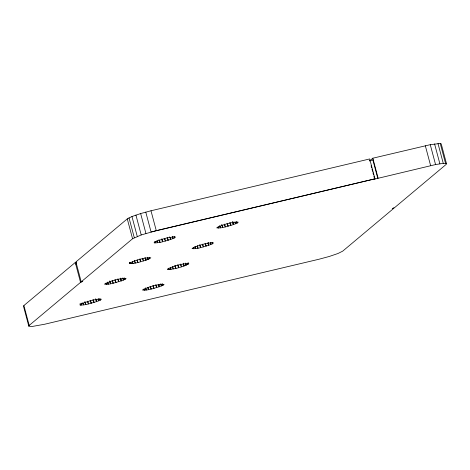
<?xml version="1.0" encoding="UTF-8"?>
<svg xmlns="http://www.w3.org/2000/svg" width="470" height="470" viewBox="0 0 470 470"><rect width="100%" height="100%" fill="white"/><g stroke="black" fill="none" stroke-linecap="round" stroke-linejoin="round"><path stroke-width="0.7" d="M76.686 262.142L75.259 262.483L23.899 305.541L23.5 306.276L28.793 326.162L32.019 326.509L44.668 324.235L319.012 259.228L329.358 256.444L338.042 253.477L342.724 251.127L394.083 208.069L392.515 208.445L394.741 207.517L446.101 164.459L446.5 163.725L441.207 143.838L440.243 143.468L430.267 144.678L372.816 158.208L369.455 161.028M28.793 326.162L29.193 325.428L80.546 282.37L82.773 281.442L81.21 281.818L75.917 261.931L127.276 218.873L131.958 216.523L140.642 213.556L150.988 210.772L369.684 158.948L374.972 178.835L374.643 179.111L435.555 164.565L443.275 163.378L446.5 163.725M188.599 263.999L188.817 263.605C181.602 263.5 174.141 265.95 167.596 268.975L167.379 269.375C174.593 269.475 182.049 267.025 188.599 263.999L188.235 262.63M81.21 281.818L132.564 238.76L141.217 234.953L156.281 230.658L374.972 178.835L151.07 231.98L145.776 212.093M370.107 160.54L369.772 160.816L373.239 159.8M169.623 236.809L170.704 239.442L174.411 237.967L175.551 237.009C168.336 236.909 160.881 239.353 154.33 242.385L154.119 242.779C159.718 243.237 165.328 240.899 170.704 239.442L170.375 237.303M232.333 221.952L233.408 224.584L237.115 223.109L238.261 222.151C231.046 222.046 223.591 224.496 217.04 227.521L216.829 227.915C222.428 228.379 228.038 226.041 233.408 224.584L232.973 221.734M144.901 257.536L145.976 260.168L149.689 258.694L150.829 257.736C143.614 257.636 136.159 260.08 129.608 263.112L129.397 263.505C134.996 263.964 140.606 261.625 145.976 260.168L145.653 258.03M207.875 243.337L208.686 245.311L212.393 243.836L213.539 242.878C206.324 242.773 198.869 245.222 192.318 248.248L192.101 248.648C197.706 249.106 203.31 246.768 208.686 245.311L208.251 242.461M120.179 278.264L121.254 280.896L124.961 279.421L126.107 278.463C118.892 278.363 111.437 280.807 104.886 283.839L104.675 284.233C110.274 284.697 115.884 282.358 121.254 280.896L120.925 278.757M95.451 298.996L96.532 301.623L100.239 300.154L101.385 299.19C94.17 299.09 86.715 301.54 80.164 304.566L79.947 304.96C85.552 305.424 91.162 303.085 96.532 301.623L96.203 299.49M158.431 284.791L159.242 286.765L162.949 285.29L164.089 284.332C156.88 284.233 149.419 286.676 142.868 289.708L142.657 290.102C148.256 290.56 153.866 288.222 159.242 286.765L158.913 284.626M75.682 264.075L76.728 263.823M229.771 222.757L230.882 225.394L230.153 222.651M227.016 223.532L228.126 226.176L227.398 223.438M205.049 243.484L206.16 246.121L205.431 243.378M202.288 244.259L203.404 246.909L202.676 244.165M180.327 264.211L181.438 266.848L180.709 264.105M167.067 237.62L168.172 240.252L167.443 237.509M177.566 264.986L178.682 267.636L177.954 264.892M164.306 238.39L165.422 241.04L164.694 238.296M155.605 284.943L156.716 287.575L155.981 284.832M142.34 258.347L143.45 260.979L142.721 258.236M152.844 285.713L153.96 288.363L153.232 285.619M139.584 259.117L140.7 261.767L139.966 259.023M117.617 279.074L118.728 281.706L117.999 278.963M114.862 279.85L115.973 282.493L115.244 279.75M92.896 299.801L94.006 302.433L93.277 299.69M90.134 300.577L91.251 303.221L90.522 300.477M224.243 224.225L225.336 226.887L224.607 224.143M199.515 244.952L200.614 247.614L199.879 244.87M183.153 264.064L183.964 266.038L183.523 263.188M174.793 265.679L175.886 268.341L175.157 265.597M161.533 239.083L162.626 241.745L161.897 239.001M150.071 286.406L151.164 289.068L150.435 286.324M137.081 260.474L137.904 262.471L137.175 259.728M112.089 280.537L113.182 283.199L112.636 281.142M87.361 301.264L88.46 303.926L87.725 301.182M221.64 224.783L222.692 227.468L221.963 224.725M197.183 246.18L197.97 248.195L197.236 245.452M172.461 266.907L173.248 268.922L172.696 266.866M158.936 239.641L159.982 242.326L159.436 240.27M147.733 287.634L148.52 289.649L147.974 287.593M134.214 260.368L135.26 263.053L134.532 260.31M109.487 281.095L110.538 283.78L109.81 281.037M84.764 301.822L85.816 304.507L85.088 301.764M219.643 225.847L220.377 227.88L219.831 225.823M194.921 246.574L195.655 248.612L195.109 246.55M170.199 267.301L170.933 269.339L170.387 267.277M156.933 240.705L157.673 242.743L157.127 240.687M145.471 288.028L146.211 290.066L145.665 288.004M132.211 261.438L132.951 263.47L132.399 261.414M107.489 282.164L108.223 284.197L107.677 282.141M82.767 302.892L83.501 304.924L82.955 302.868M440.243 143.468L445.537 163.354M437.981 143.491L443.275 163.378M434.58 143.902L439.873 163.789M430.267 144.678L435.555 164.565M425.332 145.765L430.626 165.651M372.816 158.208L378.109 178.095M372.91 160.076L377.78 178.371M371.089 165.746L371.647 167.855M372.023 169.265L372.587 171.374M372.957 172.778L373.521 174.893M373.897 176.297L374.455 178.412M236.751 221.74L237.115 223.109L236.815 221.699M234.988 221.746L235.535 223.802L235.282 222.386M232.679 221.84L233.408 224.584M218.192 226.734L218.556 228.103M212.029 242.467L212.393 243.836L212.093 242.426M210.266 242.473L210.813 244.529L210.431 242.403M207.957 242.567L208.686 245.311M193.464 247.461L193.834 248.83M187.307 263.194L187.671 264.563L187.371 263.153M185.544 263.2L186.091 265.262L185.703 263.13M183.417 263.981L183.964 266.038M174.047 236.598L174.411 237.967L174.112 236.557M172.279 236.604L172.825 238.666L172.443 236.533M170.152 237.385L170.704 239.442M168.742 268.188L169.106 269.557M150.988 210.772L156.281 230.658M155.482 241.592L155.846 242.961M162.585 283.921L162.949 285.29L162.649 283.88M160.816 283.927L161.369 285.989L160.981 283.857M140.642 213.556L145.929 233.443M158.69 284.708L159.242 286.765M149.319 257.325L149.689 258.694L149.384 257.284M147.556 257.337L148.103 259.393L147.721 257.26M135.924 215.066L141.217 234.953M145.43 258.112L145.976 260.168M131.958 216.523L137.252 236.41M129.009 217.822L134.297 237.708M127.276 218.873L132.564 238.76M144.02 288.915L144.384 290.284M130.76 262.319L131.124 263.688M129.55 262.33L129.914 263.699L129.62 262.284M124.597 278.052L124.961 279.421L124.662 278.011M122.835 278.064L123.381 280.12L122.999 277.987M120.526 278.152L121.254 280.896M106.038 283.046L106.402 284.421M99.875 298.779L100.239 300.154L99.94 298.738M98.112 298.791L98.659 300.847L98.277 298.714M95.804 298.885L96.532 301.623M75.259 262.483L80.546 282.37M81.128 303.085L81.68 305.147M80.1 303.785L80.464 305.159L80.176 303.738M23.899 305.541L29.193 325.428M154.342 241.551L154.636 242.972"/></g></svg>
